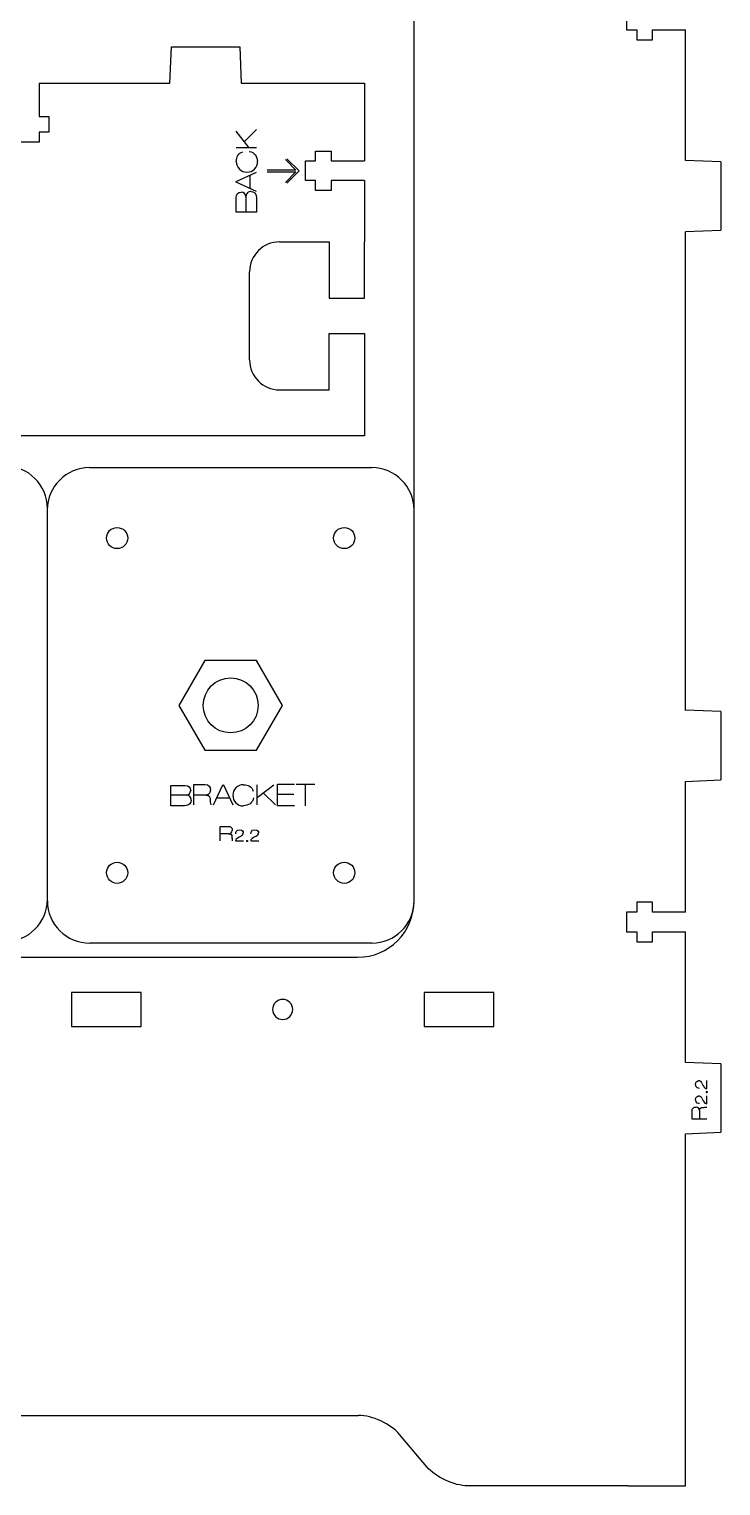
# Model space of a CAD drawing. Extents: x 49 to 1952, y 75 to 1350.
# Drawn here: x 963.6 to 1061.6, y 949.5 to 1156.2 of the extents above; entities that cross this region are included whole.
import ezdxf

# ---------------------------------------------------------------- set-up
doc = ezdxf.new("R2010")
doc.units = 0
doc.header["$MEASUREMENT"] = 0
for name, color, linetype in [('4_8MM_TABS_-_PLYWOOD', 160, 'Continuous'), ('PASS_1', 1, 'Continuous'), ('PASS_2', 5, 'Continuous'), ('PASS_3', 7, 'Continuous'), ('RASTER_-_LETTERS', 3, 'Continuous'), ('T-SLOT_-_PLYWOOD', 7, 'Continuous')]:
    doc.layers.add(name, color=color, linetype=linetype)

msp = doc.modelspace()

# ---------------------------------------------------------------- linework, layer by layer
at = {"layer": '4_8MM_TABS_-_PLYWOOD', "color": 5}
for p, q in [((979.44, 1019.54), (969.59, 1019.54)), ((969.59, 1019.54), (969.59, 1014.74)), ((979.44, 1014.74), (979.44, 1019.54)), ((1029.44, 1019.54), (1019.59, 1019.54)), ((1019.59, 1019.54), (1019.59, 1014.74)), ((1029.44, 1014.74), (1029.44, 1019.54)), ((969.59, 1014.74), (979.44, 1014.74)), ((1019.59, 1014.74), (1029.44, 1014.74))]:
    msp.add_line(p, q, dxfattribs=at)
for centre, radius, start, end in [((999.51, 1017.14), 1.42, 89.9877, 179.9981), ((999.52, 1017.14), 1.43, 180.0473, 269.9669), ((999.52, 1017.14), 1.42, 359.9969, 90.0158), ((999.52, 1017.14), 1.42, 269.9903, 359.9969)]:
    msp.add_arc(centre, radius, start, end, dxfattribs=at)
at = {"layer": 'PASS_1'}
for p, q in [((983.53, 1148.55), (983.75, 1153.75)), ((983.75, 1153.75), (993.42, 1153.75)), ((993.42, 1153.75), (993.63, 1148.55)), ((964.97, 1148.55), (983.53, 1148.55)), ((993.63, 1148.55), (1011.11, 1148.55)), ((1011.11, 1148.55), (1011.11, 1137.54)), ((1011.11, 1134.74), (1011.11, 1126.05)), ((999.07, 1126.05), (1003.07, 1126.05)), ((1003.07, 1126.05), (1006.11, 1126.05)), ((1006.11, 1126.05), (1006.11, 1118.05)), ((1011.11, 1118.05), (1011.11, 1126.05)), ((994.82, 1109.3), (994.82, 1121.8)), ((1006.11, 1118.05), (1011.11, 1118.05)), ((1006.11, 1105.05), (1006.11, 1113.05)), ((1006.11, 1113.05), (1011.11, 1113.05)), ((1011.11, 1113.05), (1011.11, 1105.05)), ((999.07, 1105.05), (1003.07, 1105.05)), ((1003.07, 1105.05), (1006.11, 1105.05)), ((1011.11, 1105.05), (1011.11, 1098.55)), ((1011.11, 1098.55), (869.07, 1098.55)), ((972.14, 1094.02), (1012.14, 1094.02)), ((966.15, 1032.54), (966.15, 1088.24)), ((1012.14, 1026.54), (972.15, 1026.54))]:
    msp.add_line(p, q, dxfattribs=at)
for centre, radius, start, end in [((999.07, 1121.8), 4.25, 90, 180), ((999.07, 1109.3), 4.25, 180, 270), ((960.15, 1088.24), 6, 0.0004, 89.9993), ((972.14, 1088.02), 6, 90, 180), ((1012.14, 1088.02), 6, 0.0004, 89.9993), ((960.15, 1032.76), 6, 270.0004, 359.9996), ((972.15, 1032.54), 6, 180, 270), ((1012.14, 1032.54), 6, 270.0004, 359.9996)]:
    msp.add_arc(centre, radius, start, end, dxfattribs=at)
at = {"layer": 'PASS_2', "color": 5}
for centre, radius in [((976.04, 1084.02), 1.5), ((1008.24, 1084.02), 1.5), ((992.14, 1060.28), 3.9), ((976.04, 1036.53), 1.5), ((1008.24, 1036.53), 1.5)]:
    msp.add_circle(centre, radius, dxfattribs=at)
at = {"layer": 'PASS_3'}
for p, q in [((1018.14, 1032.54), (1018.14, 1277.54)), ((1056.64, 1155.64), (1056.64, 1156.14)), ((1056.64, 1137.6), (1056.64, 1155.64)), ((1061.64, 1137.4), (1056.64, 1137.6)), ((1061.64, 1137.4), (1061.64, 1127.71)), ((1056.64, 1127.5), (1061.64, 1127.71)), ((1056.64, 1059.57), (1056.64, 1127.47)), ((1061.64, 1059.4), (1056.64, 1059.6)), ((1061.64, 1059.4), (1061.64, 1049.71)), ((1056.64, 1049.5), (1061.64, 1049.71)), ((1056.64, 1031.44), (1056.64, 1049.5)), ((1056.64, 1030.94), (1056.64, 1031.44)), ((1056.64, 1027.64), (1056.64, 1028.14)), ((1056.64, 1009.6), (1056.64, 1027.64)), ((666.14, 1024.54), (1010.14, 1024.54)), ((1061.64, 1009.4), (1056.64, 1009.6)), ((1061.64, 1009.4), (1061.64, 999.71)), ((1056.64, 999.5), (1061.64, 999.71)), ((1056.64, 984.47), (1056.64, 999.5)), ((1056.64, 949.54), (1056.64, 984.47)), ((925.62, 959.54), (1010.28, 959.54)), ((1019.96, 952.24), (1016.09, 956.83)), ((1048.43, 949.54), (1025.77, 949.54)), ((1048.43, 949.54), (1056.64, 949.54))]:
    msp.add_line(p, q, dxfattribs=at)
msp.add_arc((1010.14, 1032.54), 8, 270, 0, dxfattribs=at)
for points in [[(1016.09, 956.83), (1014.84, 958.32), (1012.23, 959.54), (1010.28, 959.54)], [(1025.77, 949.54), (1023.82, 949.54), (1021.21, 950.75), (1019.96, 952.24)]]:
    msp.add_open_spline(points, degree=3, dxfattribs=at)
at = {"layer": 'RASTER_-_LETTERS'}
for p, q in [((994.74, 1139.38), (992.94, 1141.74)), ((994.07, 1140.25), (995.81, 1142.01)), ((995.81, 1139.38), (992.94, 1139.38)), ((999.91, 1137.73), (1001.4, 1136.24)), ((1000.09, 1137.85), (1001.83, 1136.11)), ((992.94, 1134.62), (995.81, 1135.94)), ((994.86, 1135.51), (994.86, 1133.63)), ((1001.4, 1136.24), (997.31, 1136.24)), ((997.31, 1135.99), (1001.4, 1135.99)), ((1001.4, 1135.99), (999.9, 1134.49)), ((1001.83, 1136.11), (1000.09, 1134.37)), ((992.94, 1134.52), (992.94, 1134.62)), ((995.81, 1133.2), (992.94, 1134.52)), ((992.94, 1130.28), (992.94, 1132.34)), ((994.31, 1132.48), (994.3, 1130.28)), ((995.81, 1132.23), (995.81, 1130.28)), ((995.81, 1130.28), (992.94, 1130.28)), ((988.47, 1066.64), (984.79, 1060.28)), ((995.82, 1066.64), (988.47, 1066.64)), ((999.49, 1060.28), (995.82, 1066.64)), ((984.79, 1060.28), (988.47, 1053.91)), ((995.82, 1053.91), (999.49, 1060.28)), ((988.47, 1053.91), (995.82, 1053.91)), ((983.64, 1048.91), (985.7, 1048.91)), ((983.64, 1046.04), (983.64, 1048.91)), ((986.91, 1046.17), (986.91, 1049.04)), ((986.91, 1049.04), (988.5, 1049.04)), ((989.7, 1046.15), (991.02, 1049.03)), ((991.02, 1049.03), (991.12, 1049.03)), ((991.12, 1049.03), (992.44, 1046.15)), ((995.88, 1047.23), (998.24, 1049.03)), ((995.88, 1046.15), (995.88, 1049.03)), ((998.8, 1046.04), (998.8, 1049.09)), ((998.8, 1049.09), (1001.17, 1049.09)), ((1001.44, 1049.09), (1004.07, 1049.09)), ((1002.76, 1046.04), (1002.76, 1049.09)), ((985.83, 1047.54), (983.64, 1047.55)), ((985.59, 1046.04), (983.64, 1046.04)), ((988.6, 1047.56), (986.91, 1047.56)), ((992.01, 1047.1), (990.13, 1047.1)), ((996.75, 1047.89), (998.51, 1046.15)), ((998.8, 1047.67), (1001.08, 1047.67)), ((1001.2, 1046.04), (998.8, 1046.04)), ((990.64, 1041.04), (990.64, 1043.12)), ((990.64, 1043.12), (991.78, 1043.12)), ((991.86, 1042.05), (990.64, 1042.05)), ((992.83, 1041.04), (993.98, 1041.04)), ((993.61, 1041.72), (993.23, 1041.53)), ((994.34, 1041.04), (994.62, 1041.04)), ((994.48, 1040.9), (994.48, 1041.18)), ((994.99, 1041.04), (996.14, 1041.04)), ((995.77, 1041.72), (995.39, 1041.53)), ((1058.96, 1006.69), (1059.15, 1006.31)), ((1059.64, 1005.9), (1059.64, 1007.06)), ((1059.78, 1005.4), (1059.5, 1005.4)), ((1059.64, 1005.26), (1059.64, 1005.54)), ((1059.64, 1003.74), (1059.64, 1004.9)), ((1057.55, 1001.55), (1057.55, 1002.7)), ((1058.63, 1002.78), (1058.63, 1001.55)), ((1058.96, 1004.53), (1059.15, 1004.15)), ((1059.64, 1001.55), (1057.55, 1001.55))]:
    msp.add_line(p, q, dxfattribs=at)
for centre, radius, start, end in [((994.43, 1137.44), 1.49, 180, 270.441), ((994.52, 1137.38), 1.42, 266.8394, 2.7048), ((993.64, 1132.45), 0.661, 2.2613, 89.2086), ((994.99, 1132.52), 0.684, 86.8598, 183.4677), ((985.81, 1048.21), 0.661, 272.2613, 359.2086), ((988.6, 1048.25), 0.684, 269.9525, 0.0505), ((993.94, 1047.54), 1.49, 90, 180.441), ((985.87, 1046.86), 0.684, 356.8598, 93.4677), ((993.09, 1046.87), 3.85, 178.7122, 190.5459), ((993.88, 1047.45), 1.42, 176.8394, 272.7048), ((991.86, 1042.55), 0.496, 269.9266, 0.0588), ((993.4, 1042.21), 0.533, 292.8439, 357.5702), ((995.56, 1042.21), 0.533, 292.8439, 357.5702), ((995.09, 1041.55), 2.77, 178.6921, 190.625), ((1058.47, 1006.48), 0.533, 22.8439, 87.5702), ((1058.47, 1004.32), 0.533, 22.8439, 87.5702), ((1058.12, 1002.78), 0.496, 359.9266, 90.0588), ((1059.13, 1006.01), 2.77, 268.6921, 280.625)]:
    msp.add_arc(centre, radius, start, end, dxfattribs=at)
for points in [[(992.94, 1137.44), (992.94, 1138.12), (993.22, 1138.66), (993.84, 1138.82)], [(994.78, 1138.88), (995.55, 1138.8), (995.91, 1138.11), (995.94, 1137.44)], [(992.94, 1132.34), (992.94, 1132.79), (993.18, 1133.12), (993.65, 1133.11)], [(995.03, 1133.2), (995.36, 1133.2), (995.81, 1132.99), (995.81, 1132.23)], [(985.7, 1048.91), (986.15, 1048.91), (986.47, 1048.66), (986.47, 1048.2)], [(988.5, 1049.04), (989.07, 1049.04), (989.29, 1048.76), (989.29, 1048.25)], [(993.94, 1049.03), (994.62, 1049.03), (995.16, 1048.75), (995.32, 1048.12)], [(986.56, 1046.82), (986.56, 1046.48), (986.34, 1046.04), (985.59, 1046.04)], [(988.6, 1047.56), (989.04, 1047.56), (989.24, 1047.35), (989.24, 1046.96)], [(995.38, 1047.18), (995.3, 1046.41), (994.61, 1046.06), (993.94, 1046.03)], [(991.78, 1043.12), (992.2, 1043.12), (992.36, 1042.92), (992.36, 1042.55)], [(991.86, 1042.05), (992.18, 1042.05), (992.33, 1041.9), (992.32, 1041.61)], [(992.86, 1042.07), (992.86, 1042.24), (992.86, 1042.62), (993.41, 1042.62)], [(993.41, 1042.62), (993.85, 1042.62), (993.94, 1042.34), (993.93, 1042.19)], [(995.02, 1042.07), (995.02, 1042.24), (995.02, 1042.62), (995.57, 1042.62)], [(995.57, 1042.62), (996.01, 1042.62), (996.1, 1042.34), (996.09, 1042.19)], [(993.23, 1041.53), (992.95, 1041.36), (992.83, 1041.27), (992.83, 1041.04)], [(995.39, 1041.53), (995.11, 1041.36), (994.99, 1041.27), (994.99, 1041.04)], [(1058.06, 1006.49), (1058.06, 1006.92), (1058.34, 1007.02), (1058.49, 1007.01)], [(1058.61, 1005.94), (1058.44, 1005.94), (1058.06, 1005.94), (1058.06, 1006.49)], [(1058.06, 1004.33), (1058.06, 1004.76), (1058.34, 1004.86), (1058.49, 1004.85)], [(1059.15, 1006.31), (1059.32, 1006.03), (1059.41, 1005.91), (1059.64, 1005.9)], [(1057.55, 1002.7), (1057.55, 1003.12), (1057.75, 1003.28), (1058.12, 1003.28)], [(1058.61, 1003.78), (1058.44, 1003.78), (1058.06, 1003.78), (1058.06, 1004.33)], [(1058.63, 1002.78), (1058.63, 1003.1), (1058.78, 1003.24), (1059.06, 1003.24)], [(1059.15, 1004.15), (1059.32, 1003.87), (1059.41, 1003.75), (1059.64, 1003.74)]]:
    msp.add_open_spline(points, degree=3, dxfattribs=at)
at = {"layer": 'T-SLOT_-_PLYWOOD'}
for p, q in [((1048.28, 1158.94), (1048.28, 1156.14)), ((1048.28, 1156.14), (1049.73, 1156.14)), ((1049.73, 1156.14), (1049.73, 1154.74)), ((1051.93, 1154.74), (1051.93, 1156.14)), ((1051.93, 1156.14), (1056.64, 1156.14)), ((1049.73, 1154.74), (1051.93, 1154.74)), ((1051.93, 1032.34), (1049.73, 1032.34)), ((1049.73, 1032.34), (1049.73, 1030.94)), ((1051.93, 1030.94), (1051.93, 1032.34)), ((1049.73, 1030.94), (1048.28, 1030.94)), ((1048.28, 1030.94), (1048.28, 1028.14)), ((1056.64, 1030.94), (1051.93, 1030.94)), ((1048.28, 1028.14), (1049.73, 1028.14)), ((1049.73, 1028.14), (1049.73, 1026.74)), ((1051.93, 1026.74), (1051.93, 1028.14)), ((1051.93, 1028.14), (1056.64, 1028.14)), ((1049.73, 1026.74), (1051.93, 1026.74))]:
    msp.add_line(p, q, dxfattribs=at)
at = {"layer": 'T-SLOT_-_PLYWOOD', "color": 1}
for p, q in [((964.97, 1148.55), (964.97, 1143.83)), ((964.97, 1143.83), (966.37, 1143.83)), ((966.37, 1143.83), (966.37, 1141.63)), ((966.37, 1141.63), (964.97, 1141.63)), ((964.97, 1141.63), (964.97, 1140.19)), ((964.97, 1140.19), (962.17, 1140.19)), ((1004.19, 1138.94), (1006.39, 1138.94)), ((1004.19, 1137.54), (1004.19, 1138.94)), ((1006.39, 1138.94), (1006.39, 1137.54)), ((1002.75, 1137.54), (1004.19, 1137.54)), ((1002.75, 1134.74), (1002.75, 1137.54)), ((1006.39, 1137.54), (1011.11, 1137.54)), ((1004.19, 1134.74), (1002.75, 1134.74)), ((1004.19, 1133.34), (1004.19, 1134.74)), ((1006.39, 1133.34), (1004.19, 1133.34)), ((1006.39, 1134.74), (1006.39, 1133.34)), ((1011.11, 1134.74), (1006.39, 1134.74))]:
    msp.add_line(p, q, dxfattribs=at)

doc.saveas('drawing.dxf')
